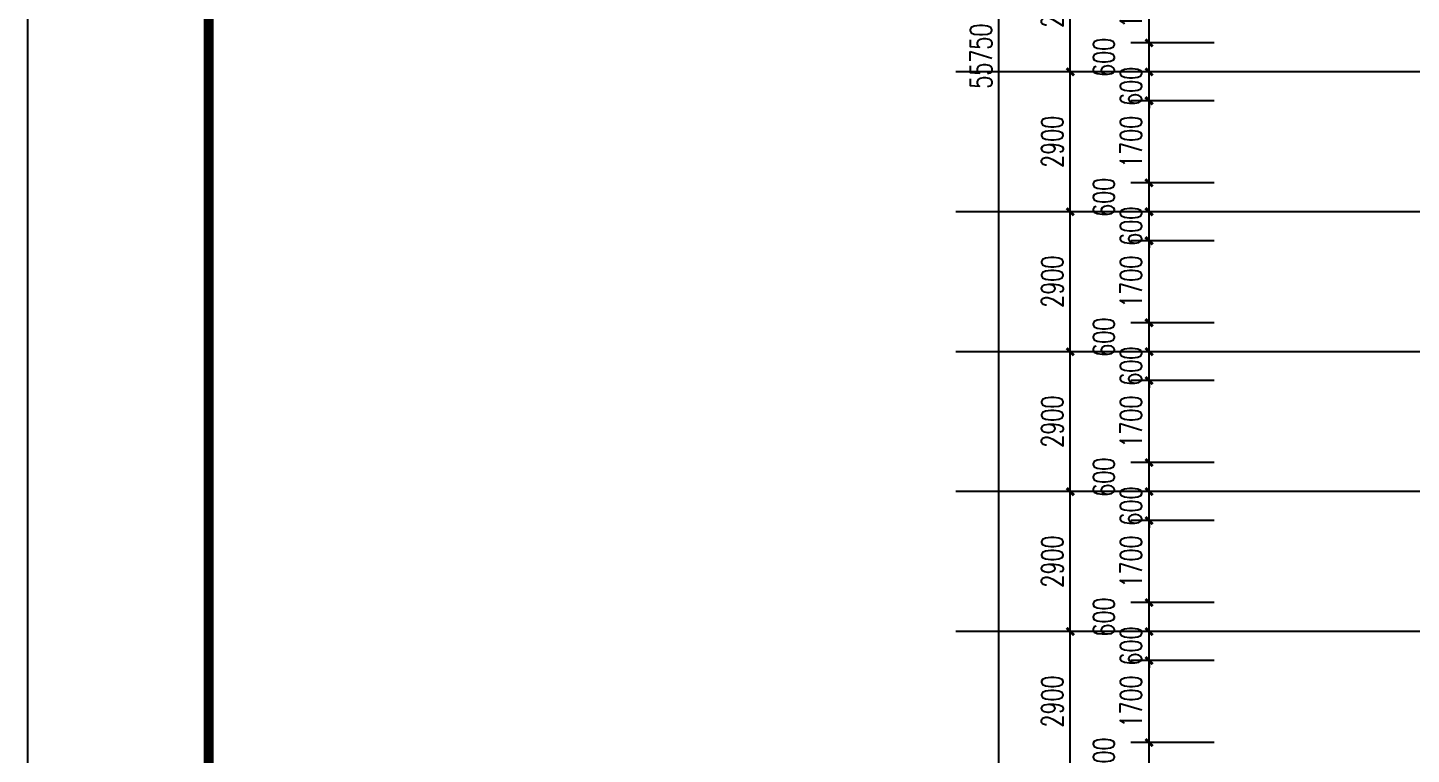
# Model space of a CAD drawing. Extents: x -59851 to 653804, y -249523 to 437614.
# Drawn here: x 149177 to 177854, y 377843 to 392903 of the extents above; entities that cross this region are included whole.
import ezdxf
from ezdxf.enums import TextEntityAlignment as Align

# ---------------------------------------------------------------- set-up
doc = ezdxf.new("R2010")
doc.units = 0
doc.header["$LTSCALE"] = 1000
doc.header["$MEASUREMENT"] = 0
for name, color, linetype in [('A-第三道尺寸线', 105, 'Continuous'), ('DOTE', 16, 'Continuous'), ('LABEL_FIXBOX_PM', 7, 'Continuous'), ('LABEL_TXT_PM', 1, 'Continuous'), ('PUB_DIM', 3, 'Continuous')]:
    doc.layers.add(name, color=color, linetype=linetype)
doc.styles.add('_TCH_DIM_T3', font='SIMPLEX.shx', dxfattribs={"width": 0.705882, "bigfont": 'GBCBIG.shx'})
doc.styles.add('LABEL_TXT_PM', font='pm_njadri_romans1.shx', dxfattribs={"width": 0.7, "bigfont": 'pm_njadri_hztxt.shx'})
doc.dimstyles.new('_TCH_ARCH&&150', dxfattribs={"dimtxt": 446.25, "dimasz": 150, "dimexe": 375, "dimexo": 450, "dimgap": 150, "dimtad": 1, "dimdec": 0, "dimzin": 0, "dimdsep": 46, "dimtxsty": '_TCH_DIM_T3', "dimblk": 'ARCHTICK', "dimcen": 0.09, "dimclrt": 7, "dimazin": 2, "dimtfac": 1, "dimtdec": 0, "dimtix": 1, "dimtmove": 2, "dimatfit": 3, "dimfxl": 0, "dimtolj": 1, "dimtzin": 0, "dimarcsym": 0})

# ---------------------------------------------------------------- blocks, each defined once
blk = doc.blocks.new('PMSheet_A1_20150113_5-3892016032414355901')
at = {"layer": 'LABEL_FIXBOX_PM'}
blk.add_lwpolyline([(0, 594), (841, 594), (841, 0), (0, 0)], close=True, dxfattribs=at)
at = {"layer": 'LABEL_FIXBOX_PM', "const_width": 1.4}
blk.add_lwpolyline([(831, 584), (25, 584), (25, 10), (831, 10)], close=True, dxfattribs=at)
at = {"layer": 'LABEL_TXT_PM', "style": 'LABEL_TXT_PM'}
for tag, height, width, p in [('修改图应说明理由', 4.5, 0.7, (788.35, 468.8)), ('出图章签名', 4.5, 0.7, (759.46, 338.09)), ('建设单位_U01', 4.5, 0.7, (800.9, 212.14)), ('建设单位', 4.5, 0.7, (800.9, 210.2)), ('建设单位_D01', 4.5, 0.7, (800.9, 207.4)), ('项目名称_U01', 4.5, 0.7, (800.9, 200.42)), ('项目名称', 4.5, 0.7, (800.9, 198.19)), ('项目名称_D01', 4.5, 0.7, (800.9, 195.3)), ('设计编号', 4.5, 0.6, (780.76, 187.9)), ('分项号', 4.5, 0.6, (820.26, 188)), ('项目经理', 4.5, 0.7, (780.26, 172)), ('项目经理签名', 4.5, 0.7, (810.18, 172.26)), ('审定', 4.5, 0.7, (780.26, 163.9)), ('审定签名', 4.5, 0.7, (810.18, 164.16)), ('审核', 4.5, 0.7, (780.26, 156)), ('审核签名', 4.5, 0.7, (810.18, 156.26)), ('项目负责', 4.5, 0.7, (780.26, 148)), ('项目负责签名', 4.5, 0.7, (810.18, 148.26)), ('专业负责', 4.5, 0.7, (780.26, 140)), ('专业负责签名', 4.5, 0.7, (810.18, 140.26)), ('校对', 4.5, 0.7, (780.26, 131.9)), ('校对签名', 4.5, 0.7, (810.18, 132.16)), ('设计', 4.5, 0.7, (780.26, 124)), ('设计签名', 4.5, 0.7, (810.18, 124.26)), ('绘制', 4.5, 0.7, (780.26, 115.9)), ('绘制签名', 4.5, 0.7, (810.18, 116.16)), ('方案_01', 4.5, 0.7, (780.26, 95.9)), ('方案_01签名', 4.5, 0.7, (810.18, 96.16)), ('方案_02', 4.5, 0.7, (780.26, 87.9)), ('方案_02签名', 4.5, 0.7, (810.18, 88.16)), ('方案_03', 4.5, 0.7, (780.29, 79.9)), ('方案_03签名', 4.5, 0.7, (810.2, 80.16)), ('方案_04', 4.5, 0.7, (780.26, 71.9)), ('方案_04签名', 4.5, 0.7, (810.18, 72.16)), ('图名_U02', 4.5, 0.7, (790.5, 60.2)), ('图名_U01', 4.5, 0.7, (790.5, 54.2)), ('图名', 4.5, 0.7, (790.5, 47.96)), ('图名_D01', 4.5, 0.7, (790.5, 42.4)), ('图名_D02', 4.5, 0.7, (790.5, 37)), ('图号', 3.5, 0.7, (760.97, 20.95)), ('图档号', 3.5, 0.7, (781.1, 20.95)), ('日期', 3.5, 0.7, (801.07, 20.95)), ('版本号', 3.5, 0.7, (820.27, 20.95))]:
    blk.add_attdef(tag, text='', height=height, dxfattribs=dict(at, width=width)).set_placement(p, align=Align.CENTER)
blk = doc.blocks.new('_ArchTick')
at = {"color": 0, "linetype": 'ByBlock', "const_width": 0.4}
blk.add_lwpolyline([(-0.5, -0.5), (0.5, 0.5)], dxfattribs=at)
blk = doc.blocks.new('*D3727')
at = {"layer": 'Defpoints', "color": 0, "transparency": 16777216}
for p in [(170786, 394888), (172316, 394888), (172316, 391988)]:
    blk.add_point(p, dxfattribs=at)
at = {"layer": 'PUB_DIM', "color": 0, "lineweight": -2, "transparency": 16777216}
for p, q in [((171866, 394888), (170411, 394888)), ((170786, 391988), (170786, 394888)), ((171866, 391988), (170411, 391988))]:
    blk.add_line(p, q, dxfattribs=at)
at = {"layer": 'PUB_DIM', "color": 0, "lineweight": -2, "transparency": 16777216, "xscale": 150, "yscale": 150, "zscale": 150}
for p, rotation in [((170786, 394888), 90), ((170786, 391988), 270)]:
    blk.add_blockref('_ArchTick', p, dxfattribs=dict(at, rotation=rotation))
at = {"layer": 'PUB_DIM', "color": 7, "transparency": 16777216, "insert": (170413, 393438), "char_height": 446.2, "attachment_point": 5, "rotation": 90, "style": '_TCH_DIM_T3'}
blk.add_mtext('\\A1;2900', dxfattribs=at)
blk = doc.blocks.new('*D3728')
at = {"layer": 'Defpoints', "color": 0, "transparency": 16777216}
for p in [(170786, 391988), (172316, 391988), (172316, 389088)]:
    blk.add_point(p, dxfattribs=at)
at = {"layer": 'PUB_DIM', "color": 0, "lineweight": -2, "transparency": 16777216}
for p, q in [((171866, 391988), (170411, 391988)), ((170786, 389088), (170786, 391988)), ((171866, 389088), (170411, 389088))]:
    blk.add_line(p, q, dxfattribs=at)
at = {"layer": 'PUB_DIM', "color": 0, "lineweight": -2, "transparency": 16777216, "xscale": 150, "yscale": 150, "zscale": 150}
for p, rotation in [((170786, 391988), 90), ((170786, 389088), 270)]:
    blk.add_blockref('_ArchTick', p, dxfattribs=dict(at, rotation=rotation))
at = {"layer": 'PUB_DIM', "color": 7, "transparency": 16777216, "insert": (170413, 390538), "char_height": 446.2, "attachment_point": 5, "rotation": 90, "style": '_TCH_DIM_T3'}
blk.add_mtext('\\A1;2900', dxfattribs=at)
blk = doc.blocks.new('*D3729')
at = {"layer": 'Defpoints', "color": 0, "transparency": 16777216}
for p in [(170786, 389088), (172316, 389088), (172316, 386188)]:
    blk.add_point(p, dxfattribs=at)
at = {"layer": 'PUB_DIM', "color": 0, "lineweight": -2, "transparency": 16777216}
for p, q in [((171866, 389088), (170411, 389088)), ((170786, 386188), (170786, 389088)), ((171866, 386188), (170411, 386188))]:
    blk.add_line(p, q, dxfattribs=at)
at = {"layer": 'PUB_DIM', "color": 0, "lineweight": -2, "transparency": 16777216, "xscale": 150, "yscale": 150, "zscale": 150}
for p, rotation in [((170786, 389088), 90), ((170786, 386188), 270)]:
    blk.add_blockref('_ArchTick', p, dxfattribs=dict(at, rotation=rotation))
at = {"layer": 'PUB_DIM', "color": 7, "transparency": 16777216, "insert": (170413, 387638), "char_height": 446.2, "attachment_point": 5, "rotation": 90, "style": '_TCH_DIM_T3'}
blk.add_mtext('\\A1;2900', dxfattribs=at)
blk = doc.blocks.new('*D3730')
at = {"layer": 'Defpoints', "color": 0, "transparency": 16777216}
for p in [(170786, 386188), (172316, 386188), (172316, 383288)]:
    blk.add_point(p, dxfattribs=at)
at = {"layer": 'PUB_DIM', "color": 0, "lineweight": -2, "transparency": 16777216}
for p, q in [((171866, 386188), (170411, 386188)), ((170786, 383288), (170786, 386188)), ((171866, 383288), (170411, 383288))]:
    blk.add_line(p, q, dxfattribs=at)
at = {"layer": 'PUB_DIM', "color": 0, "lineweight": -2, "transparency": 16777216, "xscale": 150, "yscale": 150, "zscale": 150}
for p, rotation in [((170786, 386188), 90), ((170786, 383288), 270)]:
    blk.add_blockref('_ArchTick', p, dxfattribs=dict(at, rotation=rotation))
at = {"layer": 'PUB_DIM', "color": 7, "transparency": 16777216, "insert": (170413, 384738), "char_height": 446.2, "attachment_point": 5, "rotation": 90, "style": '_TCH_DIM_T3'}
blk.add_mtext('\\A1;2900', dxfattribs=at)
blk = doc.blocks.new('*D3731')
at = {"layer": 'Defpoints', "color": 0, "transparency": 16777216}
for p in [(170786, 383288), (172316, 383288), (172316, 380388)]:
    blk.add_point(p, dxfattribs=at)
at = {"layer": 'PUB_DIM', "color": 0, "lineweight": -2, "transparency": 16777216}
for p, q in [((171866, 383288), (170411, 383288)), ((170786, 380388), (170786, 383288)), ((171866, 380388), (170411, 380388))]:
    blk.add_line(p, q, dxfattribs=at)
at = {"layer": 'PUB_DIM', "color": 0, "lineweight": -2, "transparency": 16777216, "xscale": 150, "yscale": 150, "zscale": 150}
for p, rotation in [((170786, 383288), 90), ((170786, 380388), 270)]:
    blk.add_blockref('_ArchTick', p, dxfattribs=dict(at, rotation=rotation))
at = {"layer": 'PUB_DIM', "color": 7, "transparency": 16777216, "insert": (170413, 381838), "char_height": 446.2, "attachment_point": 5, "rotation": 90, "style": '_TCH_DIM_T3'}
blk.add_mtext('\\A1;2900', dxfattribs=at)
blk = doc.blocks.new('*D3732')
at = {"layer": 'Defpoints', "color": 0, "transparency": 16777216}
for p in [(170786, 380388), (172316, 380388), (172316, 377488)]:
    blk.add_point(p, dxfattribs=at)
at = {"layer": 'PUB_DIM', "color": 0, "lineweight": -2, "transparency": 16777216}
for p, q in [((171866, 380388), (170411, 380388)), ((170786, 377488), (170786, 380388)), ((171866, 377488), (170411, 377488))]:
    blk.add_line(p, q, dxfattribs=at)
at = {"layer": 'PUB_DIM', "color": 0, "lineweight": -2, "transparency": 16777216, "xscale": 150, "yscale": 150, "zscale": 150}
for p, rotation in [((170786, 380388), 90), ((170786, 377488), 270)]:
    blk.add_blockref('_ArchTick', p, dxfattribs=dict(at, rotation=rotation))
at = {"layer": 'PUB_DIM', "color": 7, "transparency": 16777216, "insert": (170413, 378938), "char_height": 446.2, "attachment_point": 5, "rotation": 90, "style": '_TCH_DIM_T3'}
blk.add_mtext('\\A1;2900', dxfattribs=at)
blk = doc.blocks.new('*D3753')
at = {"layer": 'A-第三道尺寸线', "color": 0, "lineweight": -2, "transparency": 16777216}
for p, q in [((173767, 378088), (172044, 378088)), ((172419, 377488), (172419, 378088)), ((173767, 377488), (172044, 377488))]:
    blk.add_line(p, q, dxfattribs=at)
at = {"layer": 'Defpoints', "color": 0, "transparency": 16777216}
for p in [(172419, 378088), (174217, 378088), (174217, 377488)]:
    blk.add_point(p, dxfattribs=at)
at = {"layer": 'A-第三道尺寸线', "color": 0, "lineweight": -2, "transparency": 16777216, "xscale": 150, "yscale": 150, "zscale": 150}
for p, rotation in [((172419, 378088), 90), ((172419, 377488), 270)]:
    blk.add_blockref('_ArchTick', p, dxfattribs=dict(at, rotation=rotation))
at = {"layer": 'A-第三道尺寸线', "color": 7, "transparency": 16777216, "insert": (171481, 377788), "char_height": 446.2, "attachment_point": 5, "rotation": 90, "style": '_TCH_DIM_T3'}
blk.add_mtext('\\A1;600', dxfattribs=at)
blk = doc.blocks.new('*D3754')
at = {"layer": 'A-第三道尺寸线', "color": 0, "lineweight": -2, "transparency": 16777216}
for p, q in [((173767, 379788), (172044, 379788)), ((172419, 378088), (172419, 379788)), ((173767, 378088), (172044, 378088))]:
    blk.add_line(p, q, dxfattribs=at)
at = {"layer": 'Defpoints', "color": 0, "transparency": 16777216}
for p in [(172419, 379788), (174217, 379788), (174217, 378088)]:
    blk.add_point(p, dxfattribs=at)
at = {"layer": 'A-第三道尺寸线', "color": 0, "lineweight": -2, "transparency": 16777216, "xscale": 150, "yscale": 150, "zscale": 150}
for p, rotation in [((172419, 379788), 90), ((172419, 378088), 270)]:
    blk.add_blockref('_ArchTick', p, dxfattribs=dict(at, rotation=rotation))
at = {"layer": 'A-第三道尺寸线', "color": 7, "transparency": 16777216, "insert": (172046, 378938), "char_height": 446.2, "attachment_point": 5, "rotation": 90, "style": '_TCH_DIM_T3'}
blk.add_mtext('\\A1;1700', dxfattribs=at)
blk = doc.blocks.new('*D3755')
at = {"layer": 'A-第三道尺寸线', "color": 0, "lineweight": -2, "transparency": 16777216}
for p, q in [((172419, 380388), (172419, 380538)), ((173767, 380388), (172044, 380388)), ((172419, 379788), (172419, 380388)), ((173767, 379788), (172044, 379788)), ((172419, 379788), (172419, 379638))]:
    blk.add_line(p, q, dxfattribs=at)
at = {"layer": 'Defpoints', "color": 0, "transparency": 16777216}
for p in [(172419, 380388), (174217, 380388), (174217, 379788)]:
    blk.add_point(p, dxfattribs=at)
at = {"layer": 'A-第三道尺寸线', "color": 0, "lineweight": -2, "transparency": 16777216, "xscale": 150, "yscale": 150, "zscale": 150}
for p, rotation in [((172419, 380388), 270), ((172419, 379788), 90)]:
    blk.add_blockref('_ArchTick', p, dxfattribs=dict(at, rotation=rotation))
at = {"layer": 'A-第三道尺寸线', "color": 7, "transparency": 16777216, "insert": (172046, 380088), "char_height": 446.2, "attachment_point": 5, "rotation": 90, "style": '_TCH_DIM_T3'}
blk.add_mtext('\\A1;600', dxfattribs=at)
blk = doc.blocks.new('*D3756')
at = {"layer": 'A-第三道尺寸线', "color": 0, "lineweight": -2, "transparency": 16777216}
for p, q in [((173767, 380988), (172044, 380988)), ((172419, 380388), (172419, 380988)), ((173767, 380388), (172044, 380388))]:
    blk.add_line(p, q, dxfattribs=at)
at = {"layer": 'Defpoints', "color": 0, "transparency": 16777216}
for p in [(172419, 380988), (174217, 380988), (174217, 380388)]:
    blk.add_point(p, dxfattribs=at)
at = {"layer": 'A-第三道尺寸线', "color": 0, "lineweight": -2, "transparency": 16777216, "xscale": 150, "yscale": 150, "zscale": 150}
for p, rotation in [((172419, 380988), 90), ((172419, 380388), 270)]:
    blk.add_blockref('_ArchTick', p, dxfattribs=dict(at, rotation=rotation))
at = {"layer": 'A-第三道尺寸线', "color": 7, "transparency": 16777216, "insert": (171481, 380688), "char_height": 446.2, "attachment_point": 5, "rotation": 90, "style": '_TCH_DIM_T3'}
blk.add_mtext('\\A1;600', dxfattribs=at)
blk = doc.blocks.new('*D3757')
at = {"layer": 'A-第三道尺寸线', "color": 0, "lineweight": -2, "transparency": 16777216}
for p, q in [((173767, 382688), (172044, 382688)), ((172419, 380988), (172419, 382688)), ((173767, 380988), (172044, 380988))]:
    blk.add_line(p, q, dxfattribs=at)
at = {"layer": 'Defpoints', "color": 0, "transparency": 16777216}
for p in [(172419, 382688), (174217, 382688), (174217, 380988)]:
    blk.add_point(p, dxfattribs=at)
at = {"layer": 'A-第三道尺寸线', "color": 0, "lineweight": -2, "transparency": 16777216, "xscale": 150, "yscale": 150, "zscale": 150}
for p, rotation in [((172419, 382688), 90), ((172419, 380988), 270)]:
    blk.add_blockref('_ArchTick', p, dxfattribs=dict(at, rotation=rotation))
at = {"layer": 'A-第三道尺寸线', "color": 7, "transparency": 16777216, "insert": (172046, 381838), "char_height": 446.2, "attachment_point": 5, "rotation": 90, "style": '_TCH_DIM_T3'}
blk.add_mtext('\\A1;1700', dxfattribs=at)
blk = doc.blocks.new('*D3758')
at = {"layer": 'A-第三道尺寸线', "color": 0, "lineweight": -2, "transparency": 16777216}
for p, q in [((172419, 383288), (172419, 383438)), ((173767, 383288), (172044, 383288)), ((172419, 382688), (172419, 383288)), ((173767, 382688), (172044, 382688)), ((172419, 382688), (172419, 382538))]:
    blk.add_line(p, q, dxfattribs=at)
at = {"layer": 'Defpoints', "color": 0, "transparency": 16777216}
for p in [(172419, 383288), (174217, 383288), (174217, 382688)]:
    blk.add_point(p, dxfattribs=at)
at = {"layer": 'A-第三道尺寸线', "color": 0, "lineweight": -2, "transparency": 16777216, "xscale": 150, "yscale": 150, "zscale": 150}
for p, rotation in [((172419, 383288), 270), ((172419, 382688), 90)]:
    blk.add_blockref('_ArchTick', p, dxfattribs=dict(at, rotation=rotation))
at = {"layer": 'A-第三道尺寸线', "color": 7, "transparency": 16777216, "insert": (172046, 382988), "char_height": 446.2, "attachment_point": 5, "rotation": 90, "style": '_TCH_DIM_T3'}
blk.add_mtext('\\A1;600', dxfattribs=at)
blk = doc.blocks.new('*D3759')
at = {"layer": 'A-第三道尺寸线', "color": 0, "lineweight": -2, "transparency": 16777216}
for p, q in [((173767, 383888), (172044, 383888)), ((172419, 383288), (172419, 383888)), ((173767, 383288), (172044, 383288))]:
    blk.add_line(p, q, dxfattribs=at)
at = {"layer": 'Defpoints', "color": 0, "transparency": 16777216}
for p in [(172419, 383888), (174217, 383888), (174217, 383288)]:
    blk.add_point(p, dxfattribs=at)
at = {"layer": 'A-第三道尺寸线', "color": 0, "lineweight": -2, "transparency": 16777216, "xscale": 150, "yscale": 150, "zscale": 150}
for p, rotation in [((172419, 383888), 90), ((172419, 383288), 270)]:
    blk.add_blockref('_ArchTick', p, dxfattribs=dict(at, rotation=rotation))
at = {"layer": 'A-第三道尺寸线', "color": 7, "transparency": 16777216, "insert": (171481, 383588), "char_height": 446.2, "attachment_point": 5, "rotation": 90, "style": '_TCH_DIM_T3'}
blk.add_mtext('\\A1;600', dxfattribs=at)
blk = doc.blocks.new('*D3760')
at = {"layer": 'A-第三道尺寸线', "color": 0, "lineweight": -2, "transparency": 16777216}
for p, q in [((173767, 385588), (172044, 385588)), ((172419, 383888), (172419, 385588)), ((173767, 383888), (172044, 383888))]:
    blk.add_line(p, q, dxfattribs=at)
at = {"layer": 'Defpoints', "color": 0, "transparency": 16777216}
for p in [(172419, 385588), (174217, 385588), (174217, 383888)]:
    blk.add_point(p, dxfattribs=at)
at = {"layer": 'A-第三道尺寸线', "color": 0, "lineweight": -2, "transparency": 16777216, "xscale": 150, "yscale": 150, "zscale": 150}
for p, rotation in [((172419, 385588), 90), ((172419, 383888), 270)]:
    blk.add_blockref('_ArchTick', p, dxfattribs=dict(at, rotation=rotation))
at = {"layer": 'A-第三道尺寸线', "color": 7, "transparency": 16777216, "insert": (172046, 384738), "char_height": 446.2, "attachment_point": 5, "rotation": 90, "style": '_TCH_DIM_T3'}
blk.add_mtext('\\A1;1700', dxfattribs=at)
blk = doc.blocks.new('*D3761')
at = {"layer": 'A-第三道尺寸线', "color": 0, "lineweight": -2, "transparency": 16777216}
for p, q in [((172419, 386188), (172419, 386338)), ((173767, 386188), (172044, 386188)), ((172419, 385588), (172419, 386188)), ((173767, 385588), (172044, 385588)), ((172419, 385588), (172419, 385438))]:
    blk.add_line(p, q, dxfattribs=at)
at = {"layer": 'Defpoints', "color": 0, "transparency": 16777216}
for p in [(172419, 386188), (174217, 386188), (174217, 385588)]:
    blk.add_point(p, dxfattribs=at)
at = {"layer": 'A-第三道尺寸线', "color": 0, "lineweight": -2, "transparency": 16777216, "xscale": 150, "yscale": 150, "zscale": 150}
for p, rotation in [((172419, 386188), 270), ((172419, 385588), 90)]:
    blk.add_blockref('_ArchTick', p, dxfattribs=dict(at, rotation=rotation))
at = {"layer": 'A-第三道尺寸线', "color": 7, "transparency": 16777216, "insert": (172046, 385888), "char_height": 446.2, "attachment_point": 5, "rotation": 90, "style": '_TCH_DIM_T3'}
blk.add_mtext('\\A1;600', dxfattribs=at)
blk = doc.blocks.new('*D3762')
at = {"layer": 'A-第三道尺寸线', "color": 0, "lineweight": -2, "transparency": 16777216}
for p, q in [((173767, 386788), (172044, 386788)), ((172419, 386188), (172419, 386788)), ((173767, 386188), (172044, 386188))]:
    blk.add_line(p, q, dxfattribs=at)
at = {"layer": 'Defpoints', "color": 0, "transparency": 16777216}
for p in [(172419, 386788), (174217, 386788), (174217, 386188)]:
    blk.add_point(p, dxfattribs=at)
at = {"layer": 'A-第三道尺寸线', "color": 0, "lineweight": -2, "transparency": 16777216, "xscale": 150, "yscale": 150, "zscale": 150}
for p, rotation in [((172419, 386788), 90), ((172419, 386188), 270)]:
    blk.add_blockref('_ArchTick', p, dxfattribs=dict(at, rotation=rotation))
at = {"layer": 'A-第三道尺寸线', "color": 7, "transparency": 16777216, "insert": (171481, 386488), "char_height": 446.2, "attachment_point": 5, "rotation": 90, "style": '_TCH_DIM_T3'}
blk.add_mtext('\\A1;600', dxfattribs=at)
blk = doc.blocks.new('*D3763')
at = {"layer": 'A-第三道尺寸线', "color": 0, "lineweight": -2, "transparency": 16777216}
for p, q in [((173767, 388488), (172044, 388488)), ((172419, 386788), (172419, 388488)), ((173767, 386788), (172044, 386788))]:
    blk.add_line(p, q, dxfattribs=at)
at = {"layer": 'Defpoints', "color": 0, "transparency": 16777216}
for p in [(172419, 388488), (174217, 388488), (174217, 386788)]:
    blk.add_point(p, dxfattribs=at)
at = {"layer": 'A-第三道尺寸线', "color": 0, "lineweight": -2, "transparency": 16777216, "xscale": 150, "yscale": 150, "zscale": 150}
for p, rotation in [((172419, 388488), 90), ((172419, 386788), 270)]:
    blk.add_blockref('_ArchTick', p, dxfattribs=dict(at, rotation=rotation))
at = {"layer": 'A-第三道尺寸线', "color": 7, "transparency": 16777216, "insert": (172046, 387638), "char_height": 446.2, "attachment_point": 5, "rotation": 90, "style": '_TCH_DIM_T3'}
blk.add_mtext('\\A1;1700', dxfattribs=at)
blk = doc.blocks.new('*D3764')
at = {"layer": 'A-第三道尺寸线', "color": 0, "lineweight": -2, "transparency": 16777216}
for p, q in [((172419, 389088), (172419, 389238)), ((173767, 389088), (172044, 389088)), ((172419, 388488), (172419, 389088)), ((173767, 388488), (172044, 388488)), ((172419, 388488), (172419, 388338))]:
    blk.add_line(p, q, dxfattribs=at)
at = {"layer": 'Defpoints', "color": 0, "transparency": 16777216}
for p in [(172419, 389088), (174217, 389088), (174217, 388488)]:
    blk.add_point(p, dxfattribs=at)
at = {"layer": 'A-第三道尺寸线', "color": 0, "lineweight": -2, "transparency": 16777216, "xscale": 150, "yscale": 150, "zscale": 150}
for p, rotation in [((172419, 389088), 270), ((172419, 388488), 90)]:
    blk.add_blockref('_ArchTick', p, dxfattribs=dict(at, rotation=rotation))
at = {"layer": 'A-第三道尺寸线', "color": 7, "transparency": 16777216, "insert": (172046, 388788), "char_height": 446.2, "attachment_point": 5, "rotation": 90, "style": '_TCH_DIM_T3'}
blk.add_mtext('\\A1;600', dxfattribs=at)
blk = doc.blocks.new('*D3765')
at = {"layer": 'A-第三道尺寸线', "color": 0, "lineweight": -2, "transparency": 16777216}
for p, q in [((173767, 389688), (172044, 389688)), ((172419, 389088), (172419, 389688)), ((173767, 389088), (172044, 389088))]:
    blk.add_line(p, q, dxfattribs=at)
at = {"layer": 'Defpoints', "color": 0, "transparency": 16777216}
for p in [(172419, 389688), (174217, 389688), (174217, 389088)]:
    blk.add_point(p, dxfattribs=at)
at = {"layer": 'A-第三道尺寸线', "color": 0, "lineweight": -2, "transparency": 16777216, "xscale": 150, "yscale": 150, "zscale": 150}
for p, rotation in [((172419, 389688), 90), ((172419, 389088), 270)]:
    blk.add_blockref('_ArchTick', p, dxfattribs=dict(at, rotation=rotation))
at = {"layer": 'A-第三道尺寸线', "color": 7, "transparency": 16777216, "insert": (171481, 389388), "char_height": 446.2, "attachment_point": 5, "rotation": 90, "style": '_TCH_DIM_T3'}
blk.add_mtext('\\A1;600', dxfattribs=at)
blk = doc.blocks.new('*D3766')
at = {"layer": 'A-第三道尺寸线', "color": 0, "lineweight": -2, "transparency": 16777216}
for p, q in [((173767, 391388), (172044, 391388)), ((172419, 389688), (172419, 391388)), ((173767, 389688), (172044, 389688))]:
    blk.add_line(p, q, dxfattribs=at)
at = {"layer": 'Defpoints', "color": 0, "transparency": 16777216}
for p in [(172419, 391388), (174217, 391388), (174217, 389688)]:
    blk.add_point(p, dxfattribs=at)
at = {"layer": 'A-第三道尺寸线', "color": 0, "lineweight": -2, "transparency": 16777216, "xscale": 150, "yscale": 150, "zscale": 150}
for p, rotation in [((172419, 391388), 90), ((172419, 389688), 270)]:
    blk.add_blockref('_ArchTick', p, dxfattribs=dict(at, rotation=rotation))
at = {"layer": 'A-第三道尺寸线', "color": 7, "transparency": 16777216, "insert": (172046, 390538), "char_height": 446.2, "attachment_point": 5, "rotation": 90, "style": '_TCH_DIM_T3'}
blk.add_mtext('\\A1;1700', dxfattribs=at)
blk = doc.blocks.new('*D3767')
at = {"layer": 'A-第三道尺寸线', "color": 0, "lineweight": -2, "transparency": 16777216}
for p, q in [((172419, 391988), (172419, 392138)), ((173767, 391988), (172044, 391988)), ((172419, 391388), (172419, 391988)), ((173767, 391388), (172044, 391388)), ((172419, 391388), (172419, 391238))]:
    blk.add_line(p, q, dxfattribs=at)
at = {"layer": 'Defpoints', "color": 0, "transparency": 16777216}
for p in [(172419, 391988), (174217, 391988), (174217, 391388)]:
    blk.add_point(p, dxfattribs=at)
at = {"layer": 'A-第三道尺寸线', "color": 0, "lineweight": -2, "transparency": 16777216, "xscale": 150, "yscale": 150, "zscale": 150}
for p, rotation in [((172419, 391988), 270), ((172419, 391388), 90)]:
    blk.add_blockref('_ArchTick', p, dxfattribs=dict(at, rotation=rotation))
at = {"layer": 'A-第三道尺寸线', "color": 7, "transparency": 16777216, "insert": (172046, 391688), "char_height": 446.2, "attachment_point": 5, "rotation": 90, "style": '_TCH_DIM_T3'}
blk.add_mtext('\\A1;600', dxfattribs=at)
blk = doc.blocks.new('*D3768')
at = {"layer": 'A-第三道尺寸线', "color": 0, "lineweight": -2, "transparency": 16777216}
for p, q in [((173767, 392588), (172044, 392588)), ((172419, 391988), (172419, 392588)), ((173767, 391988), (172044, 391988))]:
    blk.add_line(p, q, dxfattribs=at)
at = {"layer": 'Defpoints', "color": 0, "transparency": 16777216}
for p in [(172419, 392588), (174217, 392588), (174217, 391988)]:
    blk.add_point(p, dxfattribs=at)
at = {"layer": 'A-第三道尺寸线', "color": 0, "lineweight": -2, "transparency": 16777216, "xscale": 150, "yscale": 150, "zscale": 150}
for p, rotation in [((172419, 392588), 90), ((172419, 391988), 270)]:
    blk.add_blockref('_ArchTick', p, dxfattribs=dict(at, rotation=rotation))
at = {"layer": 'A-第三道尺寸线', "color": 7, "transparency": 16777216, "insert": (171481, 392288), "char_height": 446.2, "attachment_point": 5, "rotation": 90, "style": '_TCH_DIM_T3'}
blk.add_mtext('\\A1;600', dxfattribs=at)
blk = doc.blocks.new('*D3769')
at = {"layer": 'A-第三道尺寸线', "color": 0, "lineweight": -2, "transparency": 16777216}
for p, q in [((173767, 394288), (172044, 394288)), ((172419, 392588), (172419, 394288)), ((173767, 392588), (172044, 392588))]:
    blk.add_line(p, q, dxfattribs=at)
at = {"layer": 'Defpoints', "color": 0, "transparency": 16777216}
for p in [(172419, 394288), (174217, 394288), (174217, 392588)]:
    blk.add_point(p, dxfattribs=at)
at = {"layer": 'A-第三道尺寸线', "color": 0, "lineweight": -2, "transparency": 16777216, "xscale": 150, "yscale": 150, "zscale": 150}
for p, rotation in [((172419, 394288), 90), ((172419, 392588), 270)]:
    blk.add_blockref('_ArchTick', p, dxfattribs=dict(at, rotation=rotation))
at = {"layer": 'A-第三道尺寸线', "color": 7, "transparency": 16777216, "insert": (172046, 393438), "char_height": 446.2, "attachment_point": 5, "rotation": 90, "style": '_TCH_DIM_T3'}
blk.add_mtext('\\A1;1700', dxfattribs=at)
blk = doc.blocks.new('*D4350')
at = {"layer": 'Defpoints', "color": 0, "transparency": 16777216}
for p in [(169308, 420188), (170908, 420188), (170908, 364438)]:
    blk.add_point(p, dxfattribs=at)
at = {"layer": 'PUB_DIM', "color": 0, "lineweight": -2, "transparency": 16777216}
for p, q in [((170458, 420188), (168933, 420188)), ((169308, 364438), (169308, 420188)), ((170458, 364438), (168933, 364438))]:
    blk.add_line(p, q, dxfattribs=at)
at = {"layer": 'PUB_DIM', "color": 0, "lineweight": -2, "transparency": 16777216, "xscale": 150, "yscale": 150, "zscale": 150}
for p, rotation in [((169308, 420188), 90), ((169308, 364438), 270)]:
    blk.add_blockref('_ArchTick', p, dxfattribs=dict(at, rotation=rotation))
at = {"layer": 'PUB_DIM', "color": 7, "transparency": 16777216, "insert": (168935, 392313), "char_height": 446.2, "attachment_point": 5, "rotation": 90, "style": '_TCH_DIM_T3'}
blk.add_mtext('\\A1;55750', dxfattribs=at)

msp = doc.modelspace()

# ---------------------------------------------------------------- linework, layer by layer
at = {"layer": 'DOTE'}
for p, q in [((247597.5, 391987.8), (168416.9, 391987.8)), ((247597.5, 389087.8), (168416.9, 389087.8)), ((247597.5, 386187.8), (168416.9, 386187.8)), ((247597.5, 383287.8), (168416.9, 383287.8)), ((247597.5, 380387.8), (168416.9, 380387.8))]:
    msp.add_line(p, q, dxfattribs=at)

# ---------------------------------------------------------------- block references
at = {"xscale": 150, "yscale": 150, "zscale": 150}
msp.add_blockref('PMSheet_A1_20150113_5-3892016032414355901', (149177.5, 348488), dxfattribs=at)

# ---------------------------------------------------------------- dimensions: what is measured, and where the dimension line sits
at = {"layer": 'A-第三道尺寸线'}
for p1, p2, picture, middle in [((174217.4, 392587.8), (174217.4, 394287.8), '*D3769', (172045.7, 393437.8)), ((174217.4, 391387.8), (174217.4, 391987.8), '*D3767', (172045.7, 391687.8)), ((174217.4, 389687.8), (174217.4, 391387.8), '*D3766', (172045.7, 390537.8)), ((174217.4, 388487.8), (174217.4, 389087.8), '*D3764', (172045.7, 388787.8)), ((174217.4, 386787.8), (174217.4, 388487.8), '*D3763', (172045.7, 387637.8)), ((174217.4, 385587.8), (174217.4, 386187.8), '*D3761', (172045.7, 385887.8)), ((174217.4, 383887.8), (174217.4, 385587.8), '*D3760', (172045.7, 384737.8)), ((174217.4, 382687.8), (174217.4, 383287.8), '*D3758', (172045.7, 382987.8)), ((174217.4, 380987.8), (174217.4, 382687.8), '*D3757', (172045.7, 381837.8)), ((174217.4, 379787.8), (174217.4, 380387.8), '*D3755', (172045.7, 380087.8)), ((174217.4, 378087.8), (174217.4, 379787.8), '*D3754', (172045.7, 378937.8))]:
    dim = msp.add_aligned_dim(p1=p1, p2=p2, distance=1798.6, dimstyle='_TCH_ARCH&&150', dxfattribs=at)
    dim.commit()
    dim.dimension.update_dxf_attribs({"geometry": picture, "text_midpoint": middle})
for base, p1, p2, picture, middle in [((172418.8, 392587.8), (174217.4, 391987.8), (174217.4, 392587.8), '*D3768', (171481.3, 392287.8)), ((172418.8, 389687.8), (174217.4, 389087.8), (174217.4, 389687.8), '*D3765', (171481.3, 389387.8)), ((172418.8, 386787.8), (174217.4, 386187.8), (174217.4, 386787.8), '*D3762', (171481.3, 386487.8)), ((172418.8, 383887.8), (174217.4, 383287.8), (174217.4, 383887.8), '*D3759', (171481.3, 383587.8)), ((172418.8, 380987.8), (174217.4, 380387.8), (174217.4, 380987.8), '*D3756', (171481.3, 380687.8)), ((172418.8, 378087.8), (174217.4, 377487.8), (174217.4, 378087.8), '*D3753', (171481.3, 377787.8))]:
    dim = msp.add_linear_dim(base=base, p1=p1, p2=p2, angle=90, dimstyle='_TCH_ARCH&&150', dxfattribs=at)
    dim.commit()
    dim.dimension.update_dxf_attribs({"geometry": picture, "text_midpoint": middle, "dimtype": 161})
at = {"layer": 'PUB_DIM'}
for p1, p2, distance, picture, middle in [((170907.5, 364437.8), (170907.5, 420187.8), 1599, '*D4350', (168935.4, 392312.8)), ((172316.3, 391987.8), (172316.3, 394887.8), 1530.4, '*D3727', (170412.8, 393437.8)), ((172316.3, 389087.8), (172316.3, 391987.8), 1530.4, '*D3728', (170412.8, 390537.8)), ((172316.3, 386187.8), (172316.3, 389087.8), 1530.4, '*D3729', (170412.8, 387637.8)), ((172316.3, 383287.8), (172316.3, 386187.8), 1530.4, '*D3730', (170412.8, 384737.8)), ((172316.3, 380387.8), (172316.3, 383287.8), 1530.4, '*D3731', (170412.8, 381837.8)), ((172316.3, 377487.8), (172316.3, 380387.8), 1530.4, '*D3732', (170412.8, 378937.8))]:
    dim = msp.add_aligned_dim(p1=p1, p2=p2, distance=distance, dimstyle='_TCH_ARCH&&150', dxfattribs=at)
    dim.commit()
    dim.dimension.update_dxf_attribs({"geometry": picture, "text_midpoint": middle})

doc.saveas('drawing.dxf')
